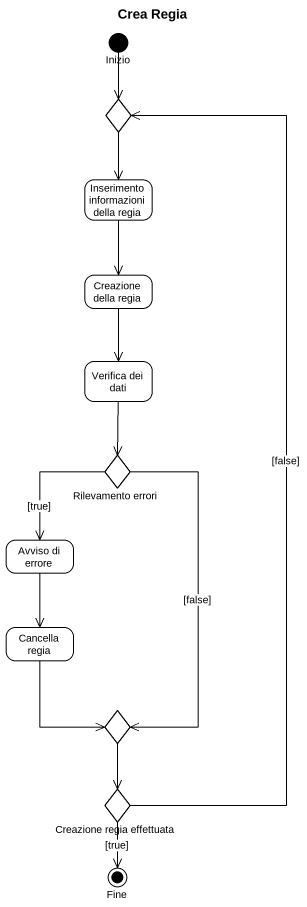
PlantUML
@startuml
title Crea Regia
hide empty description
state Inizio <<start>>
state choice1 <<choice>>
state "Inserimento informazioni della regia" as Inserimento_informazioni
state "Creazione della regia" as Creazione_della_regia
state "Verifica dei dati" as Verifica_dei_dati
state "Rilevamento errori" as Rilevamento_errori <<choice>>
state "Avviso di errore" as Avviso_di_errore
state "Cancella regia" as Cancella_regia
state choice2 <<choice>>
state "Creazione regia effettuata" as Creazione_regia_effettuata <<choice>>
state Fine <<end>>
Inizio --> choice1
choice1 --> Inserimento_informazioni
Inserimento_informazioni --> Creazione_della_regia
Creazione_della_regia --> Verifica_dei_dati
Verifica_dei_dati --> Rilevamento_errori
Rilevamento_errori --> Avviso_di_errore : [true]
Rilevamento_errori --> choice2 : [false]
Avviso_di_errore --> Cancella_regia
Cancella_regia --> choice2
choice2 --> Creazione_regia_effettuata
Creazione_regia_effettuata -up-> choice1 : [false]
Creazione_regia_effettuata --> Fine : [true]
@enduml
